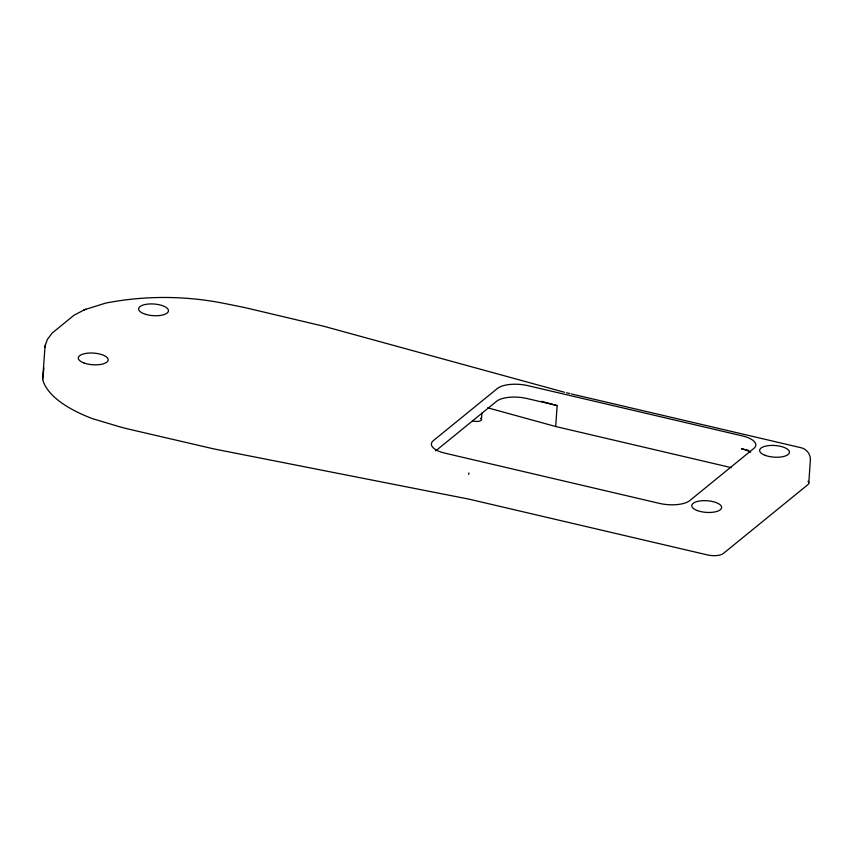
<?xml version="1.0" encoding="UTF-8"?>
<svg xmlns="http://www.w3.org/2000/svg" width="853" height="853" viewBox="0 0 853 853"><rect width="100%" height="100%" fill="white"/><g stroke="black" fill="none" stroke-linecap="round" stroke-linejoin="round"><path stroke-width="1.28" d="M808.026 481.209A11.963 4.67 3.9 0 1 807.748 484.771L723.323 553.501A11.963 4.67 3.9 0 1 707.532 554.94L469.065 499.165L214.402 449.041L127.278 428.803A252.136 101.049 3.6 0 1 119.569 426.756L92.604 418.706A138.047 53.942 3.9 0 1 42.65 379.393L45.017 346.606M481.465 419.388L481.892 413.044M731.245 467.636L555.708 426.521L557.137 405.58L541.73 401.336M808.793 483.054L810.35 460.225C810.819 454.489 806.629 448.859 800.978 447.718L571.478 393.969M42.65 379.393L43.887 367.931M45.124 345.817L47.331 339.494L52.278 332.969L74.04 315.215L84.65 309.682M468.724 474.439L468.926 472.925M44.921 347.246L45.209 345.177M435.648 450.917L496.617 401.283A23.01 8.988 3.9 0 1 526.983 398.511L557.137 405.58M84.81 309.628L105.772 303.071C145.031 295.437 185.762 295.618 224.947 303.561L244.918 307.602L323.948 326.315L564.451 392.263M83.626 310.087L85.812 309.234M748.806 450.469L741.417 448.742A23.01 8.988 3.9 0 1 750.619 452.218M569.921 393.596L566.381 392.743M487.681 407.798L555.708 426.521M480.452 418.279A5.523 2.154 3.9 0 1 479.759 421.073A5.523 2.154 3.9 0 1 472.498 420.764M497.491 388.424L433.42 440.574A23.01 8.988 3.9 0 0 444.935 453.156L659.369 503.377A23.01 8.988 3.9 0 0 689.736 500.615L753.807 448.454A23.01 8.988 3.9 0 0 742.291 435.883L527.858 385.652A23.01 8.988 3.9 0 0 497.491 388.424M765.088 455.321A14.959 5.843 3.9 0 0 789.26 453.124A14.959 5.843 3.9 0 0 769.225 445.554A14.959 5.843 3.9 0 0 765.088 455.321M697.264 510.552A14.959 5.843 3.9 0 0 721.435 508.356A14.959 5.843 3.9 0 0 701.401 500.786A14.959 5.843 3.9 0 0 697.264 510.552M145.671 314.352A14.959 5.843 3.9 0 0 168.468 310.887A14.959 5.843 3.9 0 0 146.503 304.265A14.959 5.843 3.9 0 0 145.671 314.352M83.807 362.92A14.959 5.843 3.9 0 0 107.979 360.712A14.959 5.843 3.9 0 0 87.944 353.142A14.959 5.843 3.9 0 0 83.807 362.92"/></g></svg>
